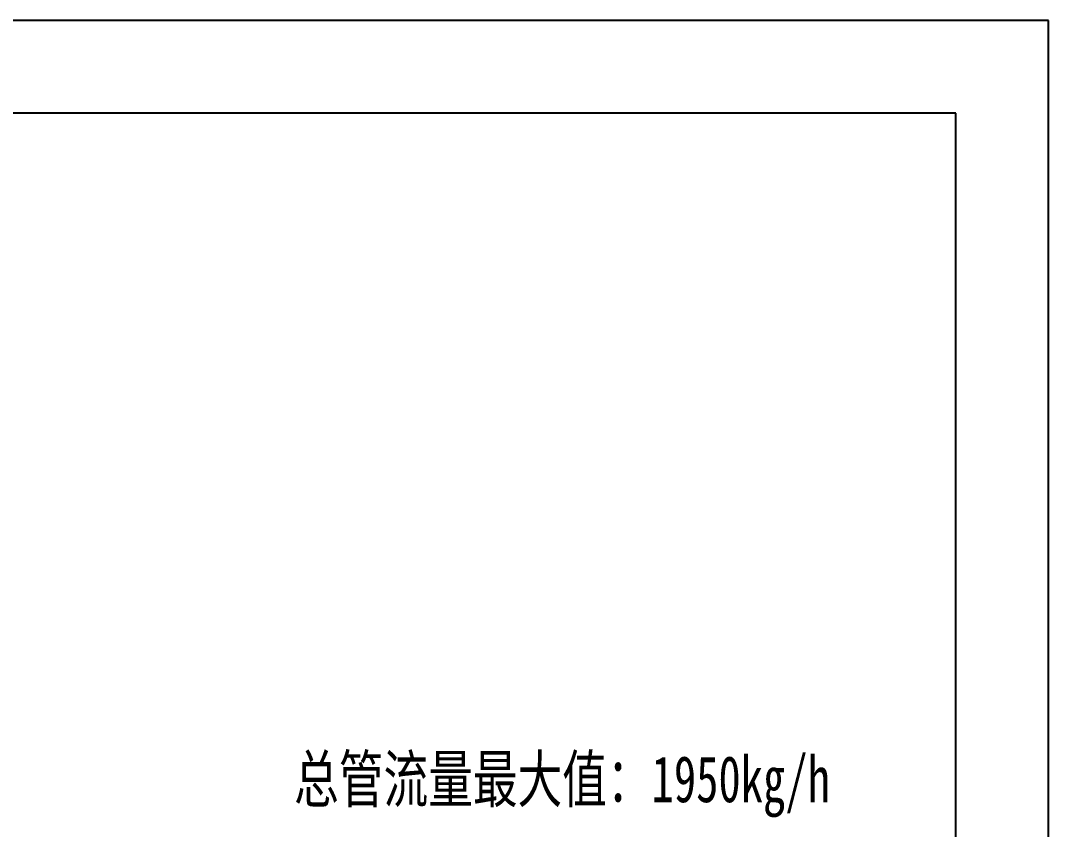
# Model space of a CAD drawing. Extents: x -681219 to -550379, y -242630 to -158199.
# Drawn here: x -587790 to -581516, y -163152 to -158213 of the extents above; entities that cross this region are included whole.
import ezdxf

# ---------------------------------------------------------------- set-up
doc = ezdxf.new("R2010")
doc.units = 0
doc.header["$LTSCALE"] = 1000
doc.layers.add('01', color=7, linetype='CONTINUOUS')
doc.layers.add('02', color=1, linetype='CONTINUOUS')
doc.styles.add('PC_TEXTSTYLE', font='ISOCP.SHX', dxfattribs={"width": 0.707, "bigfont": 'GBCBIG.SHX'})

# ---------------------------------------------------------------- blocks, each defined once
blk = doc.blocks.new('*U7')
at = {"layer": '01'}
for points in [[(584, 410), (25, 410)], [(584, 10), (584, 410)]]:
    blk.add_lwpolyline(points, dxfattribs=at)
at = {"layer": '02'}
for points in [[(594, 420), (0, 420)], [(594, 0), (594, 420)]]:
    blk.add_lwpolyline(points, dxfattribs=at)

msp = doc.modelspace()

# ---------------------------------------------------------------- block references
at = {"layer": '01', "xscale": 56.57142857142857, "yscale": 56.57142857142857, "zscale": 56.57142857142857}
msp.add_blockref('*U7', (-615119.1651, -181972.8229), dxfattribs=at)

# ---------------------------------------------------------------- texts
at = {"layer": '01', "color": 2, "insert": (-586120.4509, -162703.1764), "char_height": 282.857143, "width": 4246.075788, "attachment_point": 1, "style": 'PC_TEXTSTYLE'}
msp.add_mtext('{\\fSimSun|b0|i0|c134|p2;总管流量最大值：1950kg/h}', dxfattribs=at)

doc.saveas('drawing.dxf')
